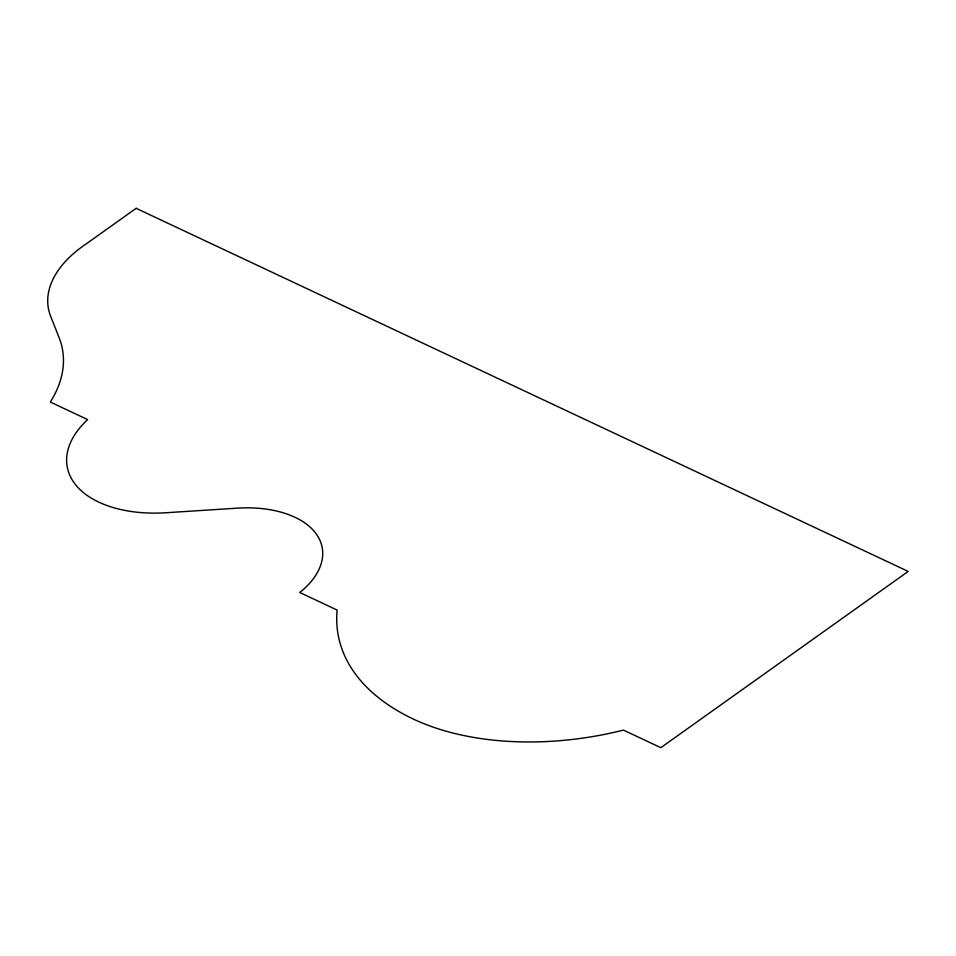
<?xml version="1.0" encoding="UTF-8"?>
<svg xmlns="http://www.w3.org/2000/svg" width="956" height="956" viewBox="0 0 956 956"><rect width="100%" height="100%" fill="white"/><g stroke="black" fill="none" stroke-linecap="round" stroke-linejoin="round"><path stroke-width="1.43" d="M136.158 208.324L86.685 243.565A122.846 71.162 -10.1 0 0 50.644 316.269L59.093 337.588A182.799 105.889 -10.1 0 1 50.321 402.034L87.677 419.6A110.179 63.825 -10.1 0 0 76.313 485.612A110.179 63.825 -10.1 0 0 165.974 512.751L237.184 508.162A94.847 54.946 -10.1 0 1 315.898 533.46A94.847 54.946 -10.1 0 1 299.778 592.505L337.133 610.071A263.414 152.59 -10.1 0 0 412.263 718.565A228.771 132.526 -10.1 0 0 623.455 730.109L660.811 747.676L908.2 571.425L136.158 208.324"/></g></svg>
